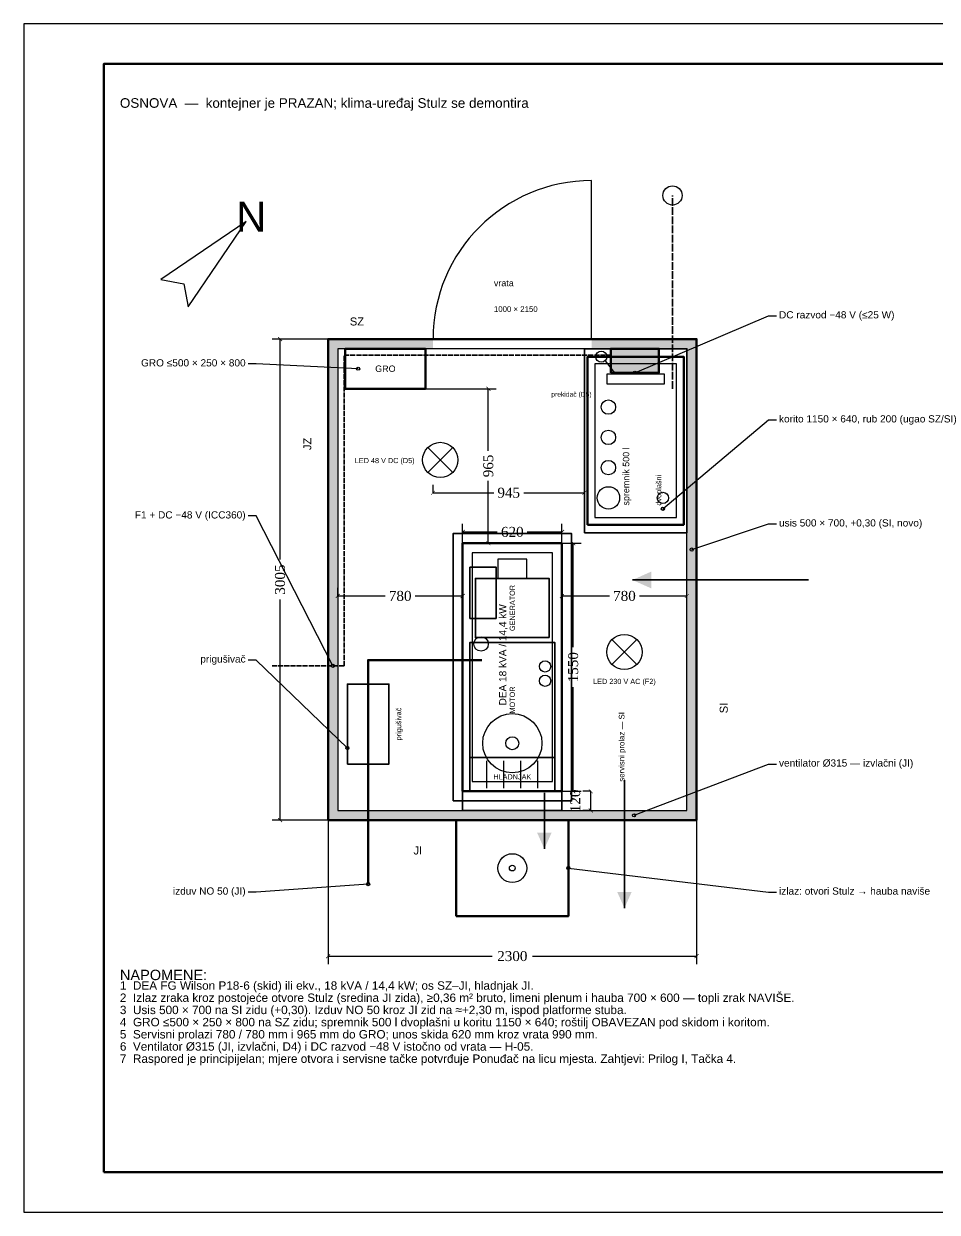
# Model space of a CAD drawing. Header units: millimetres. Extents: x 0 to 10500, y 0 to 7425.
# Drawn here: x 0 to 5703, y 0 to 7425 of the extents above; entities that cross this region are included whole.
import ezdxf
from ezdxf.enums import TextEntityAlignment as Align

# ---------------------------------------------------------------- set-up
doc = ezdxf.new("R2010")
doc.units = ezdxf.units.MM
doc.linetypes.add('DASHED', pattern=[1.524, 1.27, -0.254])
for name, color, linetype in [('Agregat', 30, 'Continuous'), ('Izvod', 253, 'Continuous'), ('Kabal', 7, 'Continuous'), ('Konstrukcija', 5, 'Continuous'), ('Kote', 7, 'Continuous'), ('Novi1', 30, 'Continuous'), ('Objekat', 6, 'Continuous'), ('Okvir', 3, 'Continuous'), ('Orijentacija', 1, 'Continuous'), ('Sema', 7, 'Continuous'), ('Tekst', 253, 'Continuous'), ('Ventilacija', 4, 'Continuous')]:
    doc.layers.add(name, color=color, linetype=linetype)
doc.styles.add('20', font='arial.ttf')
doc.styles.get("Standard").update_dxf_attribs({"font": 'times.ttf'})
doc.dimstyles.new('M 25', dxfattribs={"dimscale": 25, "dimtxt": 2.5, "dimasz": 1, "dimexe": 2, "dimexo": 0, "dimtad": 1, "dimdec": 0, "dimtxsty": 'Standard', "dimblk": 'ARCHTICK', "dimcen": 2.5, "dimazin": 3, "dimtfac": 1, "dimtmove": 0, "dimatfit": 3, "dimarcsym": 0})

# ---------------------------------------------------------------- blocks, each defined once
blk = doc.blocks.new('_ARCHTICK')
at = {"color": 0, "linetype": 'ByBlock', "const_width": 0.15}
blk.add_lwpolyline([(-0.5, -0.5), (0.5, 0.5)], dxfattribs=at)
blk = doc.blocks.new('*D3')
for p, q in [((3360, 4180), (3480, 4180)), ((3430, 3530), (3430, 4180)), ((3430, 2630), (3430, 3280)), ((3360, 2630), (3480, 2630))]:
    blk.add_line(p, q)
at = {"layer": 'Defpoints'}
for p in [(3360, 4180), (3360, 2630), (3430, 2630)]:
    blk.add_point(p, dxfattribs=at)
at = {"layer": 'Kote', "xscale": 25, "yscale": 25}
for p, rotation in [((3430, 4180), 90), ((3430, 2630), 270)]:
    blk.add_blockref('_ARCHTICK', p, dxfattribs=dict(at, rotation=rotation))
at = {"layer": 'Kote', "insert": (3430, 3405), "char_height": 62.5, "attachment_point": 5, "rotation": 90}
blk.add_mtext('1550', dxfattribs=at)
blk = doc.blocks.new('*D4')
for p, q in [((2740, 4180), (2740, 4300)), ((2740, 4250), (2956.25, 4250)), ((3143.75, 4250), (3360, 4250)), ((3360, 4180), (3360, 4300))]:
    blk.add_line(p, q)
at = {"layer": 'Defpoints'}
for p in [(2740, 4250), (2740, 4180), (3360, 4180)]:
    blk.add_point(p, dxfattribs=at)
at = {"layer": 'Kote', "xscale": 25, "yscale": 25, "rotation": 180}
blk.add_blockref('_ARCHTICK', (2740, 4250), dxfattribs=at)
at = {"layer": 'Kote', "xscale": 25, "yscale": 25}
blk.add_blockref('_ARCHTICK', (3360, 4250), dxfattribs=at)
at = {"layer": 'Kote', "insert": (3050, 4250), "char_height": 62.5, "attachment_point": 5}
blk.add_mtext('620', dxfattribs=at)
blk = doc.blocks.new('*D5')
for p, q in [((1900, 2450), (1900, 1550)), ((4200, 2450), (4200, 1550)), ((1900, 1600), (2925, 1600)), ((3175, 1600), (4200, 1600))]:
    blk.add_line(p, q)
at = {"layer": 'Defpoints'}
for p in [(1900, 2450), (4200, 2450), (1900, 1600)]:
    blk.add_point(p, dxfattribs=at)
at = {"layer": 'Kote', "xscale": 25, "yscale": 25, "rotation": 180}
blk.add_blockref('_ARCHTICK', (1900, 1600), dxfattribs=at)
at = {"layer": 'Kote', "xscale": 25, "yscale": 25}
blk.add_blockref('_ARCHTICK', (4200, 1600), dxfattribs=at)
at = {"layer": 'Kote', "insert": (3050, 1600), "char_height": 62.5, "attachment_point": 5}
blk.add_mtext('2300', dxfattribs=at)
blk = doc.blocks.new('*D6')
for p, q in [((1900, 5455), (1550, 5455)), ((1600, 4077.5), (1600, 5455)), ((1600, 2450), (1600, 3827.5)), ((1900, 2450), (1550, 2450))]:
    blk.add_line(p, q)
at = {"layer": 'Defpoints'}
for p in [(1900, 5455), (1600, 2450), (1900, 2450)]:
    blk.add_point(p, dxfattribs=at)
at = {"layer": 'Kote', "xscale": 25, "yscale": 25}
for p, rotation in [((1600, 5455), 90), ((1600, 2450), 270)]:
    blk.add_blockref('_ARCHTICK', p, dxfattribs=dict(at, rotation=rotation))
at = {"layer": 'Kote', "insert": (1600, 3952.5), "char_height": 62.5, "attachment_point": 5, "rotation": 90}
blk.add_mtext('3005', dxfattribs=at)
blk = doc.blocks.new('*D7')
for p, q in [((1960, 3850), (1960, 3900)), ((2740, 3850), (2740, 3900)), ((1960, 3850), (2256.25, 3850)), ((2443.75, 3850), (2740, 3850))]:
    blk.add_line(p, q)
at = {"layer": 'Defpoints'}
for p in [(1960, 3850), (1960, 3850), (2740, 3850)]:
    blk.add_point(p, dxfattribs=at)
at = {"layer": 'Kote', "xscale": 25, "yscale": 25, "rotation": 180}
blk.add_blockref('_ARCHTICK', (1960, 3850), dxfattribs=at)
at = {"layer": 'Kote', "xscale": 25, "yscale": 25}
blk.add_blockref('_ARCHTICK', (2740, 3850), dxfattribs=at)
at = {"layer": 'Kote', "insert": (2350, 3850), "char_height": 62.5, "attachment_point": 5}
blk.add_mtext('780', dxfattribs=at)
blk = doc.blocks.new('*D8')
for p, q in [((3360, 3850), (3360, 3900)), ((4140, 3850), (4140, 3900)), ((3360, 3850), (3656.25, 3850)), ((3843.75, 3850), (4140, 3850))]:
    blk.add_line(p, q)
at = {"layer": 'Defpoints'}
for p in [(3360, 3850), (3360, 3850), (4140, 3850)]:
    blk.add_point(p, dxfattribs=at)
at = {"layer": 'Kote', "xscale": 25, "yscale": 25, "rotation": 180}
blk.add_blockref('_ARCHTICK', (3360, 3850), dxfattribs=at)
at = {"layer": 'Kote', "xscale": 25, "yscale": 25}
blk.add_blockref('_ARCHTICK', (4140, 3850), dxfattribs=at)
at = {"layer": 'Kote', "insert": (3750, 3850), "char_height": 62.5, "attachment_point": 5}
blk.add_mtext('780', dxfattribs=at)
blk = doc.blocks.new('*D10')
for p, q in [((2555, 4495), (2555, 4545)), ((3500, 4495), (3500, 4545)), ((2555, 4495), (2933.75, 4495)), ((3121.25, 4495), (3500, 4495))]:
    blk.add_line(p, q)
at = {"layer": 'Defpoints'}
for p in [(2555, 4495), (2555, 4495), (3500, 4495)]:
    blk.add_point(p, dxfattribs=at)
at = {"layer": 'Kote', "xscale": 25, "yscale": 25, "rotation": 180}
blk.add_blockref('_ARCHTICK', (2555, 4495), dxfattribs=at)
at = {"layer": 'Kote', "xscale": 25, "yscale": 25}
blk.add_blockref('_ARCHTICK', (3500, 4495), dxfattribs=at)
at = {"layer": 'Kote', "insert": (3027.5, 4495), "char_height": 62.5, "attachment_point": 5}
blk.add_mtext('945', dxfattribs=at)
blk = doc.blocks.new('*D11')
for p, q in [((2300, 5145), (2950, 5145)), ((2900, 4756.25), (2900, 5145)), ((2900, 4180), (2900, 4568.75)), ((2740, 4180), (2950, 4180))]:
    blk.add_line(p, q)
at = {"layer": 'Defpoints'}
for p in [(2300, 5145), (2740, 4180), (2900, 4180)]:
    blk.add_point(p, dxfattribs=at)
at = {"layer": 'Kote', "xscale": 25, "yscale": 25}
for p, rotation in [((2900, 5145), 90), ((2900, 4180), 270)]:
    blk.add_blockref('_ARCHTICK', p, dxfattribs=dict(at, rotation=rotation))
at = {"layer": 'Kote', "insert": (2900, 4662.5), "char_height": 62.5, "attachment_point": 5, "rotation": 90}
blk.add_mtext('965', dxfattribs=at)

msp = doc.modelspace()

# ---------------------------------------------------------------- hatches: boundary and pattern name
at = {"layer": 'Novi1'}
msp.add_hatch(color=30, dxfattribs=at).paths.add_polyline_path([(3665, 5245), (3965, 5245), (3965, 5395), (3665, 5395)])
at = {"layer": 'Objekat'}
for points in [[(1900, 5395), (2555, 5395), (2555, 5455), (1900, 5455)], [(3545, 5395), (4200, 5395), (4200, 5455), (3545, 5455)], [(1900, 2510), (1960, 2510), (1960, 5395), (1900, 5395)], [(4140, 2510), (4200, 2510), (4200, 5395), (4140, 5395)], [(1900, 2450), (4200, 2450), (4200, 2510), (1900, 2510)]]:
    msp.add_hatch(color=8, dxfattribs=at).paths.add_polyline_path(points)
at = {"layer": 'Ventilacija'}
for points in [[(4140, 3700), (4200, 3700), (4200, 4200), (4140, 4200)], [(2750, 2450), (3350, 2450), (3350, 2510), (2750, 2510)], [(3592.5, 2450), (3907.5, 2450), (3907.5, 2510), (3592.5, 2510)]]:
    msp.add_hatch(color=4, dxfattribs=at).paths.add_polyline_path(points)

# ---------------------------------------------------------------- linework, layer by layer
at = {"layer": 'Agregat', "color": 4}
for p, q in [((2891, 2650), (2891, 2820)), ((2997, 2650), (2997, 2820)), ((3103, 2650), (3103, 2820)), ((3209, 2650), (3209, 2820))]:
    msp.add_line(p, q, dxfattribs=at)
at = {"layer": 'Agregat', "color": 1, "lineweight": 35}
msp.add_lwpolyline([(3500, 4245), (4140, 4245), (4140, 5395), (3500, 5395)], close=True, dxfattribs=at)
at = {"layer": 'Agregat', "color": 30, "lineweight": 50}
for points in [[(3520, 4295), (4120, 4295), (4120, 5345), (3520, 5345)], [(3360, 2630), (3360, 4180), (2740, 4180), (2740, 2630)]]:
    msp.add_lwpolyline(points, close=True, dxfattribs=at)
at = {"layer": 'Agregat', "color": 30, "lineweight": 25}
for points in [[(3565, 4340), (4075, 4340), (4075, 5300), (3565, 5300)], [(3300, 2690), (3300, 4120), (2800, 4120), (2800, 2690)], [(3140, 3960), (3140, 4080), (2960, 4080), (2960, 3960)]]:
    msp.add_lwpolyline(points, close=True, dxfattribs=at)
at = {"layer": 'Agregat', "color": 1, "lineweight": 25}
msp.add_lwpolyline([(3640, 5175), (4000, 5175), (4000, 5235), (3640, 5235)], close=True, dxfattribs=at)
at = {"layer": 'Agregat', "color": 30, "lineweight": 35}
for points in [[(2950, 3710), (2950, 4030), (2785, 4030), (2785, 3710)], [(3280, 3590), (3280, 3960), (2820, 3960), (2820, 3590)], [(3315, 2840), (3315, 3560), (2785, 3560), (2785, 2840)]]:
    msp.add_lwpolyline(points, close=True, dxfattribs=at)
at = {"layer": 'Agregat', "color": 4, "lineweight": 35}
msp.add_lwpolyline([(3315, 2630), (3315, 2840), (2785, 2840), (2785, 2630)], close=True, dxfattribs=at)
at = {"layer": 'Agregat', "color": 1}
for centre, radius in [((3650, 5030), 45), ((3650, 4841), 45), ((3650, 4652), 45), ((3650, 4463), 70), ((3990, 4463), 35), ((3255, 3410), 35), ((3255, 3320), 35)]:
    msp.add_circle(centre, radius, dxfattribs=at)
at = {"layer": 'Izvod', "color": 8}
for points in [[(3815, 5245), (4650, 5600), (4700, 5600)], [(2087.5, 5270), (1450, 5300), (1400, 5300)], [(3990, 4395), (4650, 4950), (4700, 4950)], [(1930, 3413.5), (1450, 4350), (1400, 4350)], [(4170, 4140), (4650, 4300), (4700, 4300)], [(2020, 2900), (1450, 3450), (1400, 3450)], [(3810, 2480), (4650, 2800), (4700, 2800)], [(3400, 2150), (4650, 2000), (4700, 2000)], [(2150, 2050), (1450, 2000), (1400, 2000)]]:
    msp.add_lwpolyline(points, dxfattribs=at)
for centre in [(2087.5, 5270), (3815, 5245), (3990, 4395), (4170, 4140), (1930, 3413.5), (2020, 2900), (3810, 2480), (3400, 2150), (2150, 2050)]:
    msp.add_circle(centre, 10, dxfattribs=at)
at = {"layer": 'Kabal', "color": 2, "linetype": 'DASHED', "lineweight": 35, "ltscale": 25}
msp.add_lwpolyline([(1550, 3413.5), (2000, 3413.5), (2000, 5355), (3665, 5355)], dxfattribs=at)
at = {"layer": 'Konstrukcija', "color": 5, "lineweight": 35}
msp.add_lwpolyline([(2680, 2570), (3420, 2570), (3420, 4240), (2680, 4240)], close=True, dxfattribs=at)
at = {"layer": 'Novi1', "color": 30, "lineweight": 50}
for points in [[(2007.5, 5145), (2507.5, 5145), (2507.5, 5395), (2007.5, 5395)], [(3665, 5245), (3965, 5245), (3965, 5395), (3665, 5395)]]:
    msp.add_lwpolyline(points, close=True, dxfattribs=at)
at = {"layer": 'Objekat', "color": 8}
msp.add_line((3545, 5455), (3545, 6445), dxfattribs=at)
at = {"layer": 'Objekat', "color": 6, "lineweight": 50}
msp.add_lwpolyline([(1900, 2450), (4200, 2450), (4200, 5455), (1900, 5455)], close=True, dxfattribs=at)
at = {"layer": 'Objekat', "color": 6}
msp.add_lwpolyline([(1960, 2510), (4140, 2510), (4140, 5395), (1960, 5395)], close=True, dxfattribs=at)
at = {"layer": 'Objekat', "color": 8}
msp.add_arc((3545, 5455), 990, 90, 180, dxfattribs=at)
at = {"layer": 'Okvir', "color": 8}
msp.add_lwpolyline([(0, 0), (10500, 0), (10500, 7425), (0, 7425)], close=True, dxfattribs=at)
at = {"layer": 'Okvir', "lineweight": 50}
msp.add_lwpolyline([(500, 250), (10250, 250), (10250, 7175), (500, 7175)], close=True, dxfattribs=at)
at = {"layer": 'Orijentacija'}
msp.add_lwpolyline([(1388.9, 6188.9), (856.1, 5827.2), (1000, 5800), (1027.2, 5656.1)], close=True, dxfattribs=at)
at = {"layer": 'Sema', "color": 2}
for p, q in [((3630, 5320), (3695, 5235)), ((2522, 4778), (2678, 4622)), ((2522, 4622), (2678, 4778)), ((3672, 3578), (3828, 3422)), ((3672, 3422), (3828, 3578))]:
    msp.add_line(p, q, dxfattribs=at)
for centre, radius in [((3605, 5345), 35), ((2600, 4700), 110), ((3750, 3500), 110)]:
    msp.add_circle(centre, radius, dxfattribs=at)
at = {"layer": 'Ventilacija', "color": 1, "linetype": 'DASHED', "lineweight": 35, "ltscale": 37.5}
msp.add_lwpolyline([(4050, 5145), (4050, 6352.5)], dxfattribs=at)
at = {"layer": 'Ventilacija', "color": 4, "lineweight": 35}
for points in [[(4900, 3950), (3800, 3950)], [(3750, 2700), (3750, 1900)], [(3250, 2620), (3250, 2270)]]:
    msp.add_lwpolyline(points, dxfattribs=at)
at = {"layer": 'Ventilacija', "color": 1, "lineweight": 50}
msp.add_lwpolyline([(2860, 3450), (2150, 3450), (2150, 2050)], dxfattribs=at)
at = {"layer": 'Ventilacija', "color": 1, "lineweight": 35}
msp.add_lwpolyline([(2020, 2800), (2280, 2800), (2280, 3300), (2020, 3300)], close=True, dxfattribs=at)
at = {"layer": 'Ventilacija', "color": 4, "lineweight": 35}
msp.add_lwpolyline([(2740, 2510), (3360, 2510), (3360, 2630), (2740, 2630)], close=True, dxfattribs=at)
at = {"layer": 'Ventilacija', "color": 4, "lineweight": 50}
msp.add_lwpolyline([(2700, 1850), (3400, 1850), (3400, 2450), (2700, 2450)], close=True, dxfattribs=at)
at = {"layer": 'Ventilacija', "color": 1}
for centre, radius in [((4050, 6352.5), 60), ((2855, 3550), 45)]:
    msp.add_circle(centre, radius, dxfattribs=at)
at = {"layer": 'Ventilacija', "color": 4}
for centre, radius in [((3050, 2930), 185), ((3050, 2930), 40.7), ((3050, 2150), 90), ((3050, 2150), 18)]:
    msp.add_circle(centre, radius, dxfattribs=at)
for points in [[(3918.7, 3897), (3800, 3950), (3918.7, 4003)], [(3294.9, 2370.4), (3250, 2270), (3205.1, 2370.4)], [(3794.9, 2000.4), (3750, 1900), (3705.1, 2000.4)]]:
    msp.add_solid(points, dxfattribs=at)

# ---------------------------------------------------------------- texts
at = {"layer": 'Izvod', "color": 7, "style": '20'}
for s, p in [('DC razvod −48 V (≤25 W)', (4715, 5584.2)), ('korito 1150 × 640, rub 200 (ugao SZ/SI)', (4715, 4934.2)), ('usis 500 × 700, +0,30 (SI, novo)', (4715, 4284.2)), ('ventilator Ø315 — izvlačni (JI)', (4715, 2784.2)), ('izlaz: otvori Stulz → hauba naviše', (4715, 1984.2))]:
    msp.add_text(s, height=45, dxfattribs=at).set_placement(p)
for s, p in [('GRO ≤500 × 250 × 800', (1385, 5284.2)), ('F1 + DC −48 V (ICC360)', (1385, 4334.2)), ('prigušivač', (1385, 3434.2)), ('izduv NO 50 (JI)', (1385, 1984.2))]:
    msp.add_text(s, height=45, dxfattribs=at).set_placement(p, align=Align.RIGHT)
at = {"layer": 'Orijentacija', "color": 1, "style": '20'}
for s, height, p in [('N', 187, (1420, 6220)), ('SZ', 50, (2080, 5565)), ('JI', 50, (2460, 2260))]:
    msp.add_text(s, height=height, dxfattribs=at).set_placement(p, align=Align.MIDDLE_CENTER)
for s, p in [('JZ', (1770, 4800)), ('SI', (4370, 3150))]:
    msp.add_text(s, height=50, rotation=90, dxfattribs=at).set_placement(p, align=Align.MIDDLE_CENTER)
at = {"layer": 'Tekst', "color": 7, "style": '20'}
for s, height, p in [('OSNOVA  —  kontejner je PRAZAN; klima-uređaj Stulz se demontira', 60, (600, 6900)), ('vrata', 40, (2935, 5785)), ('NAPOMENE:', 65, (600, 1450)), ('1  DEA FG Wilson P18-6 (skid) ili ekv., 18 kVA / 14,4 kW; os SZ–JI, hladnjak JI.', 52.5, (600, 1390)), ('2  Izlaz zraka kroz postojeće otvore Stulz (sredina JI zida), ≥0,36 m² bruto, limeni plenum i hauba 700 × 600 — topli zrak NAVIŠE.', 52.5, (600, 1313.9)), ('3  Usis 500 × 700 na SI zidu (+0,30). Izduv NO 50 kroz JI zid na ≈+2,30 m, ispod platforme stuba.', 52.5, (600, 1237.8)), ('4  GRO ≤500 × 250 × 800 na SZ zidu; spremnik 500 l dvoplašni u koritu 1150 × 640; roštilj OBAVEZAN pod skidom i koritom.', 52.5, (600, 1161.6)), ('5  Servisni prolazi 780 / 780 mm i 965 mm do GRO; unos skida 620 mm kroz vrata 990 mm.', 52.5, (600, 1085.5)), ('6  Ventilator Ø315 (JI, izvlačni, D4) i DC razvod −48 V istočno od vrata — H-05.', 52.5, (600, 1009.4)), ('7  Raspored je principijelan; mjere otvora i servisne tačke potvrđuje Ponuđač na licu mjesta. Zahtjevi: Prilog I, Tačka 4.', 52.5, (600, 933.2))]:
    msp.add_text(s, height=height, dxfattribs=at).set_placement(p)
at = {"layer": 'Tekst', "color": 8, "style": '20'}
msp.add_text('1000 × 2150', height=35, dxfattribs=at).set_placement((2935, 5625))
at = {"layer": 'Tekst', "color": 7, "style": '20'}
msp.add_text('GRO', height=40, dxfattribs=at).set_placement((2257.5, 5270), align=Align.MIDDLE_CENTER)
at = {"layer": 'Tekst', "color": 8, "style": '20'}
for s, height, p in [('prekidač (D5)', 30, (3545, 5095)), ('LED 48 V DC (D5)', 32.5, (2440, 4680))]:
    msp.add_text(s, height=height, dxfattribs=at).set_placement(p, align=Align.RIGHT)
at = {"layer": 'Tekst', "color": 7, "style": '20'}
msp.add_text('spremnik 500 l', height=40, rotation=90, dxfattribs=at).set_placement((3780, 4415))
at = {"layer": 'Tekst', "color": 8, "style": '20'}
for s, height, p in [('dvoplašni', 32.5, (3980, 4415)), ('servisni prolaz — SI', 35, (3750, 2690))]:
    msp.add_text(s, height=height, rotation=90, dxfattribs=at).set_placement(p)
at = {"layer": 'Tekst', "color": 7, "style": '20'}
for s, height, p in [('GENERATOR', 32.5, (3050, 3775)), ('DEA 18 kVA / 14,4 kW', 45, (2990, 3482.5)), ('MOTOR', 32.5, (3050, 3200))]:
    msp.add_text(s, height=height, rotation=90, dxfattribs=at).set_placement(p, align=Align.MIDDLE_CENTER)
at = {"layer": 'Tekst', "color": 8, "style": '20'}
msp.add_text('LED 230 V AC (F2)', height=32.5, dxfattribs=at).set_placement((3750, 3300), align=Align.CENTER)
msp.add_text('prigušivač', height=32.5, rotation=90, dxfattribs=at).set_placement((2340, 3050), align=Align.MIDDLE_CENTER)
msp.add_text('HLADNJAK', height=32.5, dxfattribs=at).set_placement((3050, 2720), align=Align.MIDDLE_CENTER)

# ---------------------------------------------------------------- dimensions: what is measured, and where the dimension line sits
at = {"layer": 'Kote'}
for base, p1, p2, picture, middle in [((1600, 2450), (1900, 2450), (1900, 5455), '*D6', (1600, 3952.5)), ((2900, 4180), (2740, 4180), (2300, 5145), '*D11', (2900, 4662.5)), ((3430, 2630), (3360, 2630), (3360, 4180), '*D3', (3430, 3405))]:
    dim = msp.add_linear_dim(base=base, p1=p1, p2=p2, angle=90, dimstyle='M 25', dxfattribs=at)
    dim.commit()
    dim.dimension.update_dxf_attribs({"geometry": picture, "text_midpoint": middle})
for base, p1, p2, picture, middle in [((2555, 4495), (2555, 4495), (3500, 4495), '*D10', (3027.5, 4495)), ((2740, 4250), (2740, 4180), (3360, 4180), '*D4', (3050, 4250)), ((1960, 3850), (1960, 3850), (2740, 3850), '*D7', (2350, 3850)), ((3360, 3850), (3360, 3850), (4140, 3850), '*D8', (3750, 3850)), ((1900, 1600), (1900, 2450), (4200, 2450), '*D5', (3050, 1600))]:
    dim = msp.add_linear_dim(base=base, p1=p1, p2=p2, dimstyle='M 25', dxfattribs=at)
    dim.commit()
    dim.dimension.update_dxf_attribs({"geometry": picture, "text_midpoint": middle})
msp.add_linear_dim(base=(3540, 2510), p1=(3540, 2510), p2=(3540, 2630), angle=90, dimstyle='M 25', dxfattribs=at).render()

doc.saveas('drawing.dxf')
